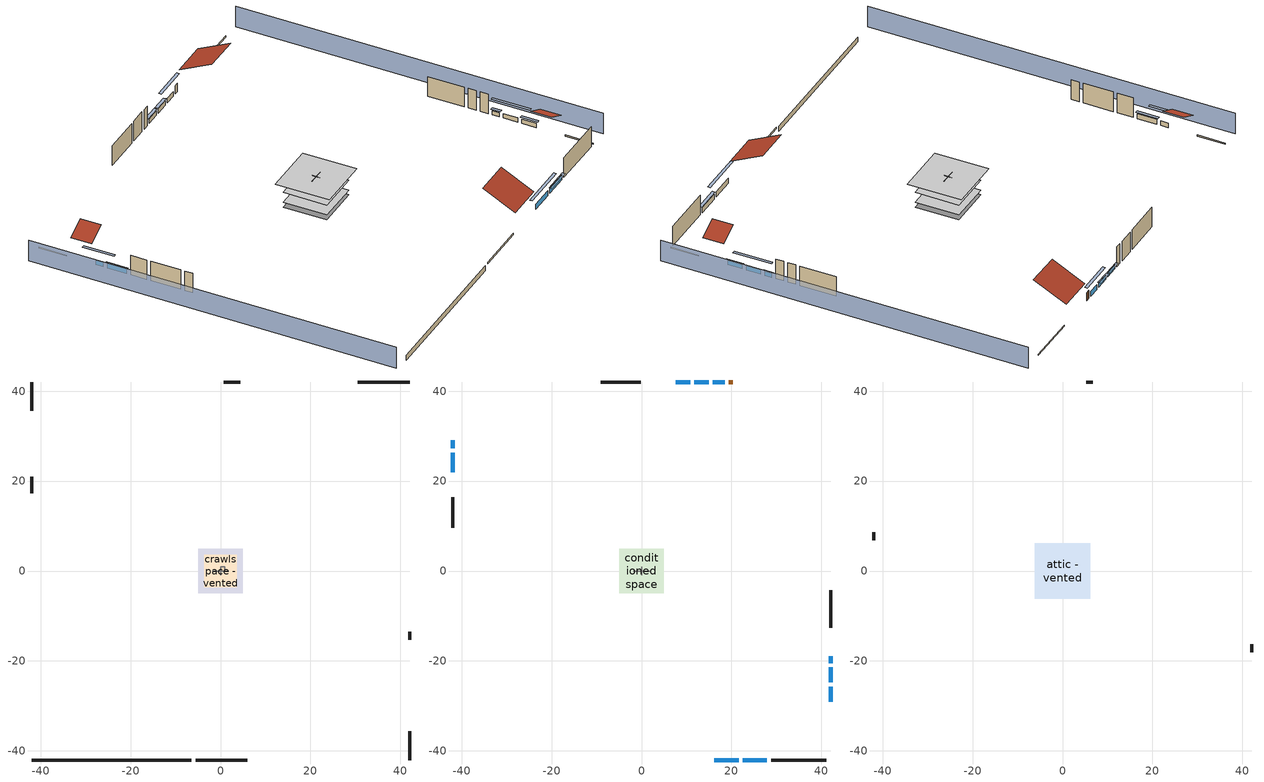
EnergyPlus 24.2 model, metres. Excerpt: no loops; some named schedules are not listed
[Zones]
central ac and furnace airloop ret air zone
 floor adiabatic (AdiabaticConst): 0,0 0,1 1,1 1,0 z0
 wall adiabatic (AdiabaticConst): 0,1 0,0 1,0 1,1 0,1 z0:1
 ceiling adiabatic (AdiabaticConst): 1,0 1,1 0,1 0,0 z1
crawlspace - vented
 floor foundation (Slab2 construction): -4.94,-4.94 -4.94,4.94 4.94,4.94 4.94,-4.94 z-0.91
 wall outside (RimJoist1 construction): -5.53,-42.02 6,-42.02 z0.3:0.61
 wall outside (RimJoist2 construction): -42.02,42.02 -42.02,35.62 z0.3:0.61
 wall outside (RimJoist3 construction): 42.02,42.02 30.5,42.02 z0.3:0.61
 wall outside (RimJoist4 construction): 42.02,-42.02 42.02,-35.62 z0.3:0.61
 wall foundation (FoundationWall1 construction): -42.02,-42.02 -6.45,-42.02 z-0.91:0.3
garage
 floor foundation (Slab1 construction): -3.66,-3.66 -3.66,3.66 3.66,3.66 3.66,-3.66 z0
 wall outside (Wall1 construction): -42.02,20.98 -42.02,17.33 z0.3:5.18
 wall outside (Wall12 construction): 42.02,-15.34 42.02,-13.51 z0.3:5.18
 wall outside (Wall2 construction): 4.39,42.02 0.73,42.02 z0.3:5.18
 wall to conditioned space (Wall5 construction Reversed): -1.83,0 1.83,0 z0.3:5.18
 wall to conditioned space (Wall6 construction Reversed): 0,-0.91 0,0.91 z0.3:5.18
conditioned space
 floor to crawlspace - vented (Floor1 construction): -4.94,-4.94 -4.94,4.94 4.94,4.94 4.94,-4.94 z0.3
 floor to garage (Floor2 construction): -3.66,-3.66 -3.66,3.66 3.66,3.66 3.66,-3.66 z0.3
 floor adiabatic (AdiabaticFloorConstruction): -4.94,-4.94 -4.94,4.94 4.94,4.94 4.94,-4.94 z2.74
 wall outside (AdiabaticWallConstruction 1): 20.31,42.02 19.39,42.02 z0.3:2.34
 wall outside (AdiabaticWallConstruction): 16.19,-42.02 21.58,-42.02 / 22.51,-42.02 27.9,-42.02 z0.3:1.52; 42.02,-29.03 42.02,-25.7 / 10.83,42.02 7.62,42.02 / 42.02,-24.77 42.02,-21.44 z0.3:1.4; -42.02,29.03 -42.02,27.26 / 18.46,42.02 15.84,42.02 z0.3:1.46; -42.02,26.34 -42.02,21.91 z0.3:1.49; 14.91,42.02 11.76,42.02 z0.3:1.37; 42.02,-20.52 42.02,-18.96 z0.3:1.34
 wall outside (Wall3 construction): 28.83,-42.02 41.1,-42.02 z0.3:5.18
 wall outside (Wall4 construction): -42.02,16.4 -42.02,9.58 z0.3:5.18
 wall outside (Wall7 construction): -0.2,42.02 -9.09,42.02 z0.3:5.18
 wall outside (Wall8 construction): 42.02,-12.58 42.02,-4.26 z0.3:5.18
 window (WindowConstruction): 16.19,-42.02 21.58,-42.02 z0.3:1.52
 window (WindowConstruction 9): 42.02,-29.03 42.02,-25.7 z0.3:1.4
 window (WindowConstruction 1): 22.51,-42.02 27.9,-42.02 z0.3:1.52
 window (WindowConstruction 2): -42.02,29.03 -42.02,27.26 z0.3:1.46
 window (WindowConstruction 3): -42.02,26.34 -42.02,21.91 z0.3:1.49
 window (WindowConstruction 4): 18.46,42.02 15.84,42.02 z0.3:1.46
 window (WindowConstruction 5): 14.91,42.02 11.76,42.02 z0.3:1.37
 window (WindowConstruction 6): 10.83,42.02 7.62,42.02 z0.3:1.4
 window (WindowConstruction 7): 42.02,-24.77 42.02,-21.45 z0.3:1.4
 window (WindowConstruction 8): 42.02,-20.52 42.02,-18.97 z0.3:1.34
 door (Door): 20.31,42.02 19.39,42.02 z0.3:2.34
 ceiling adiabatic (AdiabaticFloorConstruction): 4.94,-4.94 4.94,4.94 -4.94,4.94 -4.94,-4.94 z2.74
attic - vented
 floor to conditioned space (Floor3 construction Reversed): -6.15,-6.15 -6.15,6.15 6.15,6.15 6.15,-6.15 z5.18
 wall outside (Wall10 construction): 42.02,-18.04 42.02,-16.26 z0.3:5.18
 wall outside (Wall11 construction): 6.69,42.02 5.32,42.02 z0.3:5.18
 wall outside (Wall9 construction): -42.02,8.65 -42.02,6.88 z0.3:5.18
 roof outside (Roof1 construction): 15.26,-42.02,5.18 15.26,-34.57,8.91 6.92,-34.57,8.91 6.92,-42.02,5.18
 roof outside (Roof2 construction): -42.02,29.96,5.18 -37.79,29.96,7.3 -37.79,34.69,7.3 -42.02,34.69,5.18
 roof outside (Roof3 construction): 42.02,-29.96,5.18 37.79,-29.96,7.3 37.79,-34.69,7.3 42.02,-34.69,5.18
 roof outside (Roof4 construction): 21.24,42.02,5.18 21.24,34.57,8.91 29.57,34.57,8.91 29.57,42.02,5.18
shading: -46.6,42.02 -46.6,-42.02 / 46.6,-42.02 46.6,42.02 z0:5.18; 24.32,-42.02 13.45,-42.02 13.45,-42.63 24.32,-42.63 z4.27; 42.02,-25.4 42.02,-29.33 42.63,-29.33 42.63,-25.4 z1.71; 28.2,-42.02 22.2,-42.02 22.2,-42.63 28.2,-42.63 z1.83; -42.02,24.52 -42.02,31.77 -42.63,31.77 -42.63,24.52 z4.21; -42.02,21.61 -42.02,26.64 -42.63,26.64 -42.63,21.61 z1.8; 13.1,42.02 21.21,42.02 21.21,42.63 13.1,42.63 z4.21; 11.45,42.02 15.22,42.02 15.22,42.63 11.45,42.63 z1.68; 7.32,42.02 11.13,42.02 11.13,42.63 7.32,42.63 z1.71; 42.02,-18.7 42.02,-27.52 42.63,-27.52 42.63,-18.7 z4.15; 42.02,-18.66 42.02,-20.82 42.63,-20.82 42.63,-18.66 z1.65
[Building]
Building 1: Terrain=Suburbs
[Site:Location]
Portland Intl Arpt_OR: Latitude {deg}=45.59; Longitude {deg}=-122.6; Time Zone {hr}=-8; Elevation {m}=33; Keep Site Location Information=Yes
[Site:GroundTemperature:Shallow]
10.2558, 8.96328, 8.85977, 9.47314, 11.9355, 14.3863, 16.5111, 17.8571, 17.9714, 16.8767, 14.8061, 12.4304
[Site:WaterMainsTemperature]
Calculation Method=Schedule; Temperature Schedule=mains temperature schedule
[Material] Roughness=Rough; Thermal Absorptance=0.9
Name | Thickness {m} | Conductivity {W/m-K} | Density {kg/m3} | Specific Heat {J/kg-K} | Solar Absorptance | Visible Absorptance
asphalt or fiberglass shingles | 0.00635 | 0.162714 | 1121.4 | 1465.45 | 0.85 | 0.85
ceiling loosefill ins | 0.254 | 0.0480833 | 16.02 | 1046.75 | 0.7 | 0.7
ceiling stud and cavity | 0.1397 | 0.104117 | 65.682 | 1177.47 | 0.7 | 0.7
concrete 4.0 in. | 0.1016 | 1.803125 | 2242.8 | 837.4 | 0.7 | 0.7
concrete 8.0 in. | 0.2032 | 1.803125 | 2242.8 | 837.4 | 0.7 | 0.7
door material | 0.04445 | 0.0612267 | 512.64 | 1214.23 | 0.7 | 0.7
floor covering | 0.0127 | 0.0433444 | 54.468 | 1339.84 | 0.6 | 0.6
floor rigid ins | 0.051816 | 0.029427 | 32.04 | 1214.23 | 0.7 | 0.7
floor rigid ins 1; wall rigid ins | 0.512978 | 0.029427 | 32.04 | 1214.23 | 0.7 | 0.7
floor stud and cavity | 0.1397 | 0.0972396 | 92.3553 | 1139.71 | 0.7 | 0.7
floor stud and cavity 1 | 0.1397 | 1.75129 | 37.0049 | 1207.88 | 0.7 | 0.7
furniture material conditioned space 1; furniture material garage 1 | 0.1524 | 0.115458 | 640.8 | 1214.23 | 0.6 | 0.6
gypsum board | 0.0127 | 0.160291 | 801 | 837.4 | 0.6 | 0.6
osb sheathing 0.5 in. | 0.0127 | 0.115458 | 512.64 | 1214.23 | 0.6 | 0.6
osb sheathing 0.5 in. 1; osb sheathing 0.5 in. 2; osb sheathing 0.5 in. 3 | 0.0127 | 0.115458 | 512.64 | 1214.23 | 0.7 | 0.7
osb sheathing 0.75 in. | 0.01905 | 0.115458 | 512.64 | 1214.23 | 0.7 | 0.7
rim joist stud and cavity | 0.0508 | 0.178688 | 50.32683 | 1063.81 | 0.6 | 0.6
roof rigid ins | 0.00281632 | 0.029427 | 32.04 | 1214.23 | 0.7 | 0.7
soil 0.5 in. | 0.0127 | 2.9427 | 1842.3 | 418.7 | 0.7 | 0.7
wall stud and cavity | 0.1397 | 0.727959 | 139.0536 | 1170.24 | 0.6 | 0.6
wall stud and cavity 1 | 0.1397 | 0.0951301 | 139.0536 | 1170.24 | 0.7 | 0.7
wall stud and cavity 2 | 0.1397 | 0.0856282 | 139.0536 | 1170.24 | 0.7 | 0.7
wall stud and cavity 3 | 0.0889 | 0.380278 | 52.3479 | 1209.89 | 0.7 | 0.7
wall stud and cavity 4 | 0.0889 | 0.391764 | 83.0341 | 1211.67 | 0.7 | 0.7
wood siding | 0.0254 | 0.102417 | 544.68 | 1172.36 | 0.85 | 0.85
wood siding 1; wood siding 2 | 0.0254 | 0.102417 | 544.68 | 1172.36 | 0.7 | 0.7
[Material:NoMass]
Adiabatic: Roughness=Rough; Thermal Resistance {m2-K/W}=176.1; Thermal Absorptance=0.9; Solar Absorptance=0.7; Visible Absorptance=0.7
[WindowMaterial:SimpleGlazingSystem]
WindowMaterial: U-Factor {W/m2-K}=4.31528; Solar Heat Gain Coefficient=0.67
[Construction]
AdiabaticConst: Adiabatic
AdiabaticFloorConstruction: floor stud and cavity 1, floor rigid ins 1, osb sheathing 0.75 in., floor covering
AdiabaticWallConstruction: wood siding 1, wall rigid ins, wall stud and cavity 3, gypsum board
AdiabaticWallConstruction 1: wood siding 2, wall rigid ins, wall stud and cavity 3, gypsum board
Door: door material
Floor1 construction; Floor2 construction: floor stud and cavity, floor rigid ins, osb sheathing 0.75 in., floor covering
Floor3 construction Reversed: gypsum board, ceiling stud and cavity, ceiling loosefill ins
FoundationWall1 construction: concrete 8.0 in.
furniture construction conditioned space 1: furniture material conditioned space 1
furniture construction garage 1: furniture material garage 1
PartitionWallConstruction: gypsum board, wall stud and cavity 4, gypsum board
RimJoist1 construction; RimJoist2 construction; RimJoist3 construction; RimJoist4 construction: wood siding, rim joist stud and cavity
Roof1 construction; Roof2 construction; Roof3 construction; Roof4 construction: asphalt or fiberglass shingles, roof rigid ins, osb sheathing 0.5 in.
Slab1 construction: concrete 4.0 in.
Slab2 construction: soil 0.5 in.
Wall1 construction; Wall2 construction: wood siding, osb sheathing 0.5 in. 1, wall stud and cavity
Wall10 construction; Wall11 construction; Wall12 construction; Wall9 construction: wood siding, osb sheathing 0.5 in. 3, wall stud and cavity
Wall3 construction; Wall4 construction: wood siding, osb sheathing 0.5 in. 1, wall stud and cavity 1, gypsum board
Wall5 construction Reversed: gypsum board, wall stud and cavity 2, osb sheathing 0.5 in. 2
Wall6 construction Reversed: gypsum board, wall stud and cavity 2, osb sheathing 0.5 in. 3
Wall7 construction; Wall8 construction: wood siding, osb sheathing 0.5 in. 3, wall stud and cavity 1, gypsum board
WindowConstruction; WindowConstruction 1; WindowConstruction 2; WindowConstruction 3; WindowConstruction 4; WindowConstruction 5; WindowConstruction 6; WindowConstruction 7; WindowConstruction 8; WindowConstruction 9: WindowMaterial
[Zone] Multiplier=1
Name | Volume {m3} | Part of Total Floor Area
attic - vented | 138.513 | Yes
central ac and furnace airloop ret air zone | 1 | No
conditioned space | 606.66 | Yes
crawlspace - vented | 119.044 | Yes
garage | 130.484 | Yes
[Space]
Name | Zone | Volume {m3} | Space Type
attic - vented 1 | attic - vented | 138.513
central ac and furnace airloop ret air space | central ac and furnace airloop ret air zone |  | Plenum Space Type
conditioned space 1 | conditioned space | 606.66
crawlspace - vented 1 | crawlspace - vented | 119.044
garage 1 | garage | 130.484
[ZoneInfiltration:EffectiveLeakageArea] Schedule=Always On Discrete
Name | Zone or Space | Effective Air Leakage Area {cm2} | Stack Coefficient | Wind Coefficient
infil attic - vented 1 | attic - vented 1 | 5037.94 | 0.000191169 | 4.40743e-05
infil garage 1 | garage 1 | 135.918 | 0.000129147 | 4.64657e-05
[ZoneMixing] Schedule=Always On Continuous; Design Flow Rate Calculation Method=Flow/Zone; Design Flow Rate {m3/s}=0
Name | Zone or Space | Source Zone or Space
whole house fan mix | attic - vented | conditioned space
central ac and furnace airloop_0 ZoneMixDZToCond mix | conditioned space | crawlspace - vented
central ac and furnace airloop_0 ZoneMixCondToDZ mix | crawlspace - vented | conditioned space
[SpaceList]
Plenum Space Type: central ac and furnace airloop ret air space
[OtherEquipment] Design Level Calculation Method=EquipmentLevel
Name | Fuel Type | Zone or ZoneList or Space or SpaceList | Schedule | Design Level {W} | Fraction Latent | Fraction Radiant | Fraction Lost
central ac and furnace airloop_0 RetCondToRP; central ac and furnace airloop_0 RetSensLkToRP | None | central ac and furnace airloop ret air space | Always On Discrete | 0 | 0 | 0 | 0
central ac and furnace airloop_0 RetLatLkToRP | None | central ac and furnace airloop ret air space | Always On Discrete | 0 | 1 | 0 | 0
central ac and furnace airloop_0 SupCondToLv; central ac and furnace airloop_0 SupSensLkToCond; mech vent house fan sensible load | None | conditioned space 1 | Always On Discrete | 0 | 0 | 0 | 0
central ac and furnace airloop_0 SupLatLkToCond; mech vent house fan latent load | None | conditioned space 1 | Always On Discrete | 0 | 1 | 0 | 0
clothes dryer 1 | Electricity | conditioned space 1 | clothes_dryer | 0 | 0.015 | 0.081 | 0.85
cooking range 1 | Electricity | conditioned space 1 | cooking_range | 0 | 0.08 | 0.432 | 0.2
general water use latent | None | conditioned space 1 | general water use schedule | 44.1266 | 1 | 0 | 0
general water use sensible | None | conditioned space 1 | general water use schedule | -43.4886 | 0 | 0.6 | 0
central ac and furnace airloop_0 RetCondToDZ; central ac and furnace airloop_0 SupCondToDZ; central ac and furnace airloop_0 SupSensLkToDZ | None | crawlspace - vented 1 | Always On Discrete | 0 | 0 | 0 | 0
central ac and furnace airloop_0 SupLatLkToDZ | None | crawlspace - vented 1 | Always On Discrete | 0 | 1 | 0 | 0
water heater energy adjustment1 | Electricity | garage 1 | Always On Discrete | 0.01 | 0 | 0 | 1
water heater lat | None | garage 1 | Always On Discrete | 0 | 1 | 0 | 0
water heater sens | None | garage 1 | Always On Discrete | 0 | 0 | 0 | 0
[SurfaceProperty:IncidentSolarMultiplier] Incident Solar Multiplier=1; Incident Solar Multiplier Schedule=trans schedule winter=0.85 summer=0.7
Window1; Window10; Window2; Window3; Window4; Window5; Window6; Window7; Window8; Window9
[InternalMass]
Name | Construction | Zone or ZoneList | Space or SpaceList | Surface Area {m2}
furniture mass conditioned space 1 | furniture construction conditioned space 1 | conditioned space | conditioned space 1 | 99.51774
partition wall mass | PartitionWallConstruction | conditioned space | conditioned space 1 | 248.794
furniture mass garage 1 | furniture construction garage 1 | garage | garage 1 | 5.35122
[Lights] Design Level Calculation Method=LightingLevel; Return Air Fraction=0; Fraction Radiant=0.6; Fraction Visible=0.2; Fraction Replaceable=1
Name | Zone or ZoneList or Space or SpaceList | Schedule | Lighting Level {W}
interior lighting | conditioned space 1 | lighting_interior | 409.183
garage lighting | garage 1 | lighting_garage | 10.0152
[People]
occupants: Zone or ZoneList or Space or SpaceList=conditioned space 1; Number of People Schedule=occupants; Number of People Calculation Method=People; Number of People=2; Fraction Radiant=0.314171; Sensible Heat Fraction=0.56303; Activity Level Schedule=occupants activity schedule; Carbon Dioxide Generation Rate {m3/s-W}=0; Enable ASHRAE 55 Comfort Warnings=No; Mean Radiant Temperature Calculation Type=EnclosureAveraged
[ElectricEquipment] Design Level Calculation Method=EquipmentLevel
Name | Zone or ZoneList or Space or SpaceList | Schedule | Design Level {W} | Fraction Latent | Fraction Radiant | Fraction Lost
clothes dryer | conditioned space 1 | clothes_dryer | 3850.78 | 0.015 | 0.081 | 0.85
clothes washer | conditioned space 1 | clothes_washer | 521.617 | 0.03 | 0.162 | 0.7
cooking range | conditioned space 1 | cooking_range | 2482.29 | 0.08 | 0.432 | 0.2
dishwasher | conditioned space 1 | dishwasher | 935.29 | 0.3 | 0.18 | 0.4
fridge | conditioned space 1 | fridge schedule | 49.4292 | 0 | 0.6 | 0
mech vent bath fan 0 | conditioned space 1 | mech vent bath fan 0 schedule | 30 | 0 | 0 | 1
mech vent house fan | conditioned space 1 | mech vent house fan schedule | 0 | 0 | 0 | 1
mech vent house fan cfis | conditioned space 1 | mech vent house fan cfis schedule | 0 | 0 | 0 | 0
mech vent range fan 0 | conditioned space 1 | mech vent range fan 0 schedule | 30 | 0 | 0 | 1
misc plug loads | conditioned space 1 | plug_loads_other | 384.291 | 0.021 | 0.558 | 0.049
misc tv | conditioned space 1 | plug_loads_tv | 589.449 | 0 | 0.6 | 0
whole house fan | conditioned space 1 | Always On Discrete | 0 | 0 | 0 | 1
freezer | garage 1 | freezer schedule | 194.914 | 0 | 0.6 | 0
fridge 1 | garage 1 | fridge schedule 1 | 100.822 | 0 | 0.6 | 0
[ZoneInfiltration:DesignFlowRate] Schedule=Always On Discrete
Name | Zone or ZoneList or Space or SpaceList | Design Flow Rate Calculation Method | Design Flow Rate {m3/s} | Air Changes per Hour {1/hr} | Constant Term Coefficient | Temperature Term Coefficient | Velocity Term Coefficient | Velocity Squared Term Coefficient
infil flow; natural vent flow; whole house fan flow | conditioned space 1 | Flow/Zone | 0
crawlspace_vented 1 duct leakage imbalance infil flow | crawlspace - vented 1 | Flow/Zone | 0
infil crawlspace - vented 1 | crawlspace - vented 1 | AirChanges/Hour |  | 2.6013 | 1 | 0 | 0 | 0
[SurfaceProperty:ExposedFoundationPerimeter] Exposed Perimeter Calculation Method=TotalExposedPerimeter
Name | Total Exposed Perimeter {m}
Slab2 | 35.57016
Slab1 | 18.288
[AvailabilityManager:Scheduled]
central ac and furnace airloop Availability Manager: Schedule=Always On Discrete
[AirLoopHVAC:ReturnPlenum]
Air Loop HVAC Return Plenum 1: Zone=central ac and furnace airloop ret air zone
[WaterUse:Equipment]
dishwasher: Peak Flow Rate {m3/s}=7.92258e-06; Flow Rate Fraction Schedule=hot_water_dishwasher
[Foundation:Kiva] Wall Depth Below Slab {m}=0.2032
Name | Initial Indoor Air Temperature {C} | Wall Height Above Grade {m}
Foundation Kiva 1 | 13.4258 | 0.1016
Foundation Kiva 2 | 8.58325 | 0.3048
[Foundation:Kiva:Settings]
Soil Conductivity {W/m-K}=2.9427; Soil Density {kg/m3}=1842.3; Soil Specific Heat {J/kg-K}=418.7; Ground Solar Absorptivity=0.9; Ground Thermal Absorptivity=0.9; Ground Surface Roughness {m}=0.03; Far-Field Width {m}=40; Deep-Ground Boundary Condition=ZeroFlux; Deep-Ground Depth {m}=40; Minimum Cell Dimension {m}=0.2; Maximum Cell Growth Coefficient=3; Simulation Timestep=Timestep
[Exterior:Lights]
exterior lighting: Schedule=exterior lighting schedule; Design Level {W}=8.97151
[EnergyManagementSystem:GlobalVariable]
central_ac_and_furnace_airloop_0_DuctImbalLkExhFanEquivCond
central_ac_and_furnace_airloop_0_DuctImbalLkExhFanEquivDZ
central_ac_and_furnace_airloop_0_DuctImbalLkSupFanEquivCond
central_ac_and_furnace_airloop_0_DuctImbalLkSupFanEquivDZ
central_ac_and_furnace_airloop_0_DZ_T
central_ac_and_furnace_airloop_0_DZ_W
central_ac_and_furnace_airloop_0_RetCondToDZ
central_ac_and_furnace_airloop_0_RetCondToRP
central_ac_and_furnace_airloop_0_RetLatLkToRP
central_ac_and_furnace_airloop_0_RetSensLkToRP
central_ac_and_furnace_airloop_0_SupCondToDZ
central_ac_and_furnace_airloop_0_SupCondToLv
central_ac_and_furnace_airloop_0_SupLatLkToCond
central_ac_and_furnace_airloop_0_SupLatLkToDZ
central_ac_and_furnace_airloop_0_SupSensLkToCond
central_ac_and_furnace_airloop_0_SupSensLkToDZ
central_ac_and_furnace_airloop_0_ZoneMixCondToDZ
central_ac_and_furnace_airloop_0_ZoneMixDZToCond
central_ac_and_furnace_airloop_AH_MFR
central_ac_and_furnace_airloop_AH_Tout
central_ac_and_furnace_airloop_AH_VFR
central_ac_and_furnace_airloop_AH_Wout
central_ac_and_furnace_airloop_Fan_RTF
central_ac_and_furnace_airloop_RA_T
central_ac_and_furnace_airloop_Ra_W
infil_program_Qfan
infil_program_Qinf
natural_vent_program_Qnv
natural_vent_program_Qwhf
[EnergyManagementSystem:Sensor]
Name | Output:Variable or Output:Meter Index Key | Output:Variable or Output:Meter
airflow_gain | infil flow | Infiltration Sensible Heat Gain Energy
airflow_gain_1 | natural vent flow | Infiltration Sensible Heat Gain Energy
airflow_gain_2 | whole house fan flow | Infiltration Sensible Heat Gain Energy
airflow_loss | infil flow | Infiltration Sensible Heat Loss Energy
airflow_loss_1 | natural vent flow | Infiltration Sensible Heat Loss Energy
airflow_loss_2 | whole house fan flow | Infiltration Sensible Heat Loss Energy
central_ac_and_furnace_airloop_0_DZ_T_s | crawlspace - vented | Zone Air Temperature
central_ac_and_furnace_airloop_0_DZ_W_s | crawlspace - vented | Zone Mean Air Humidity Ratio
central_ac_and_furnace_airloop_AH_MFR_s | Node 9 | System Node Mass Flow Rate
central_ac_and_furnace_airloop_AH_Tout_s | Node 9 | System Node Temperature
central_ac_and_furnace_airloop_AH_VFR_s | Node 9 | System Node Current Density Volume Flow Rate
central_ac_and_furnace_airloop_AH_Wout_s | Node 9 | System Node Humidity Ratio
central_ac_and_furnace_airloop_RA_T_s | Node 12 | System Node Temperature
central_ac_and_furnace_airloop_Ra_W_s | Node 12 | System Node Humidity Ratio
clg_load_cond |  | Cooling:EnergyTransfer:Zone:CONDITIONED SPACE
clg_load_duct |  | Cooling:EnergyTransfer:Zone:CENTRAL AC AND FURNACE AIRLOOP RET AIR ZONE
clg_sp_s; clg_sp_s_1 | cooling setpoint | Schedule Value
clothes_dryer_exhaust_0_sch_s | clothes_dryer | Schedule Value
cool_season | cooling season schedule | Schedule Value
ducts_conv | central ac and furnace airloop_0 RetCondToRP | Other Equipment Convective Heating Energy
ducts_conv_1 | central ac and furnace airloop_0 RetLatLkToRP | Other Equipment Convective Heating Energy
ducts_conv_2 | central ac and furnace airloop_0 RetSensLkToRP | Other Equipment Convective Heating Energy
ducts_conv_3 | central ac and furnace airloop_0 SupCondToLv | Other Equipment Convective Heating Energy
ducts_conv_4 | central ac and furnace airloop_0 SupLatLkToCond | Other Equipment Convective Heating Energy
ducts_conv_5 | central ac and furnace airloop_0 SupSensLkToCond | Other Equipment Convective Heating Energy
ducts_rad | central ac and furnace airloop_0 RetCondToRP | Other Equipment Radiant Heating Energy
ducts_rad_1 | central ac and furnace airloop_0 RetLatLkToRP | Other Equipment Radiant Heating Energy
ducts_rad_2 | central ac and furnace airloop_0 RetSensLkToRP | Other Equipment Radiant Heating Energy
ducts_rad_3 | central ac and furnace airloop_0 SupCondToLv | Other Equipment Radiant Heating Energy
ducts_rad_4 | central ac and furnace airloop_0 SupLatLkToCond | Other Equipment Radiant Heating Energy
ducts_rad_5 | central ac and furnace airloop_0 SupSensLkToCond | Other Equipment Radiant Heating Energy
fridge_tin_s_1 | garage | Zone Mean Air Temperature
htg_load_cond |  | Heating:EnergyTransfer:Zone:CONDITIONED SPACE
htg_load_duct |  | Heating:EnergyTransfer:Zone:CENTRAL AC AND FURNACE AIRLOOP RET AIR ZONE
htg_sp_s; htg_sp_s_1 | heating setpoint | Schedule Value
ig_ee_conv | clothes dryer | Electric Equipment Convective Heating Energy
ig_ee_conv_2 | cooking range | Electric Equipment Convective Heating Energy
ig_ee_conv_3 | dishwasher | Electric Equipment Convective Heating Energy
ig_ee_conv_4 | fridge | Electric Equipment Convective Heating Energy
ig_ee_conv_5 | misc plug loads | Electric Equipment Convective Heating Energy
ig_ee_conv_6 | misc tv | Electric Equipment Convective Heating Energy
ig_ee_conv_7 | whole house fan | Electric Equipment Convective Heating Energy
ig_ee_rad | clothes dryer | Electric Equipment Radiant Heating Energy
ig_ee_rad_2 | cooking range | Electric Equipment Radiant Heating Energy
ig_ee_rad_3 | dishwasher | Electric Equipment Radiant Heating Energy
ig_ee_rad_4 | fridge | Electric Equipment Radiant Heating Energy
ig_ee_rad_5 | misc plug loads | Electric Equipment Radiant Heating Energy
ig_ee_rad_6 | misc tv | Electric Equipment Radiant Heating Energy
ig_ee_rad_7 | whole house fan | Electric Equipment Radiant Heating Energy
ig_lgt_conv | interior lighting | Lights Convective Heating Energy
ig_lgt_rad | interior lighting | Lights Radiant Heating Energy
ig_lgt_vis | interior lighting | Lights Visible Radiation Heating Energy
ig_oe_conv | clothes dryer 1 | Other Equipment Convective Heating Energy
ig_oe_conv_1 | cooking range 1 | Other Equipment Convective Heating Energy
ig_oe_conv_2 | general water use latent | Other Equipment Convective Heating Energy
